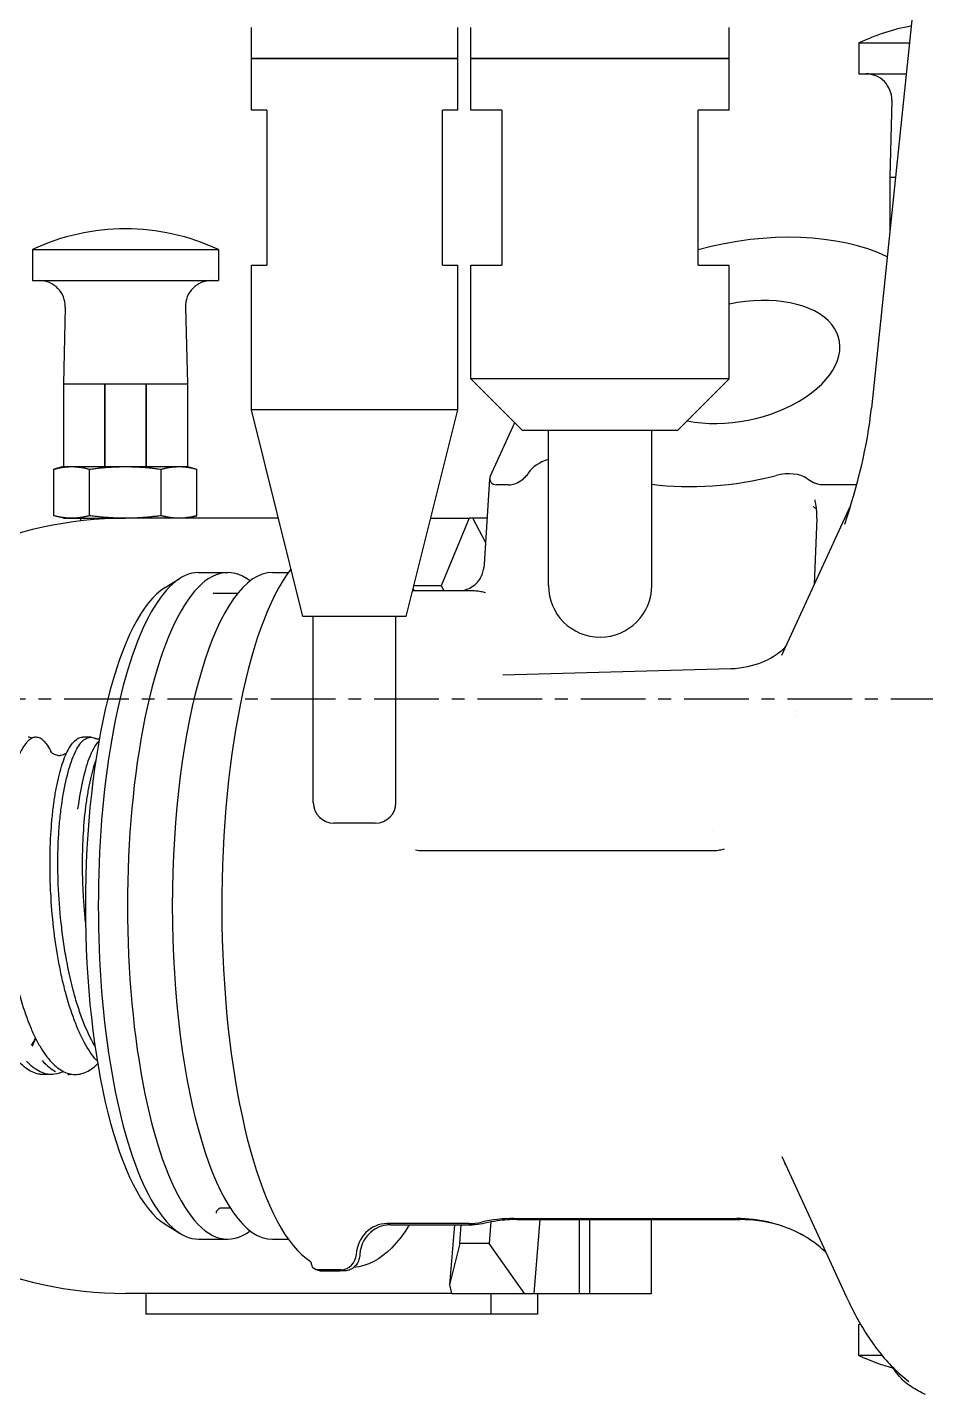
# Model space of a CAD drawing. Header units: millimetres. Extents: x 0 to 7722, y 0 to 5460.
# Drawn here: x 1198.4 to 1285.4, y 3466.7 to 3599 of the extents above; entities that cross this region are included whole.
import ezdxf

# ---------------------------------------------------------------- set-up
doc = ezdxf.new("R2010")
doc.units = ezdxf.units.MM
doc.header["$LTSCALE"] = 5
doc.linetypes.add('CENTER', pattern=[2, 1.25, -0.25, 0.25, -0.25])
doc.layers.get('0').update_dxf_attribs({"linetype": 'CONTINUOUS'})
doc.layers.add('1', color=1, linetype='CENTER')

msp = doc.modelspace()

# ---------------------------------------------------------------- linework, layer by layer
for p, q in [((1286.942, 3627.662), (1280.147, 3562.146)), ((1220.124, 3595.983), (1220.124, 3598.983)), ((1240.124, 3595.983), (1240.124, 3598.983)), ((1241.38, 3595.983), (1241.38, 3598.983)), ((1266.38, 3595.983), (1266.38, 3598.983)), ((1278.931, 3597.483), (1283.812, 3597.483)), ((1278.931, 3597.483), (1278.931, 3594.483)), ((1240.124, 3595.983), (1220.124, 3595.983)), ((1220.124, 3590.983), (1220.124, 3595.983)), ((1220.124, 3595.983), (1240.124, 3595.983)), ((1240.124, 3590.983), (1240.124, 3595.983)), ((1266.38, 3595.983), (1241.38, 3595.983)), ((1241.38, 3590.983), (1241.38, 3595.983)), ((1241.38, 3595.983), (1266.38, 3595.983)), ((1266.38, 3590.983), (1266.38, 3595.983)), ((1278.931, 3594.483), (1283.501, 3594.483)), ((1282.113, 3591.922), (1281.931, 3584.483)), ((1221.624, 3590.983), (1220.124, 3590.983)), ((1221.624, 3590.983), (1221.624, 3575.983)), ((1238.624, 3575.983), (1238.624, 3590.983)), ((1240.124, 3590.983), (1238.624, 3590.983)), ((1244.38, 3590.983), (1241.38, 3590.983)), ((1244.38, 3590.983), (1244.38, 3575.983)), ((1263.38, 3575.983), (1263.38, 3590.983)), ((1266.38, 3590.983), (1263.38, 3590.983)), ((1281.931, 3584.483), (1282.464, 3584.483)), ((1281.931, 3584.483), (1282.464, 3584.483)), ((1281.931, 3584.483), (1281.931, 3579.345)), ((1198.931, 3577.483), (1216.931, 3577.483)), ((1198.931, 3577.483), (1198.931, 3574.483)), ((1216.931, 3577.483), (1216.931, 3574.483)), ((1220.124, 3575.983), (1221.624, 3575.983)), ((1220.124, 3561.983), (1220.124, 3575.983)), ((1238.624, 3575.983), (1240.124, 3575.983)), ((1240.124, 3561.983), (1240.124, 3575.983)), ((1241.38, 3575.983), (1244.38, 3575.983)), ((1241.38, 3564.983), (1241.38, 3575.983)), ((1263.38, 3575.983), (1266.38, 3575.983)), ((1266.38, 3564.983), (1266.38, 3575.983)), ((1198.931, 3574.483), (1216.931, 3574.483)), ((1202.113, 3571.922), (1201.931, 3564.483)), ((1213.749, 3571.922), (1213.931, 3564.483)), ((1201.931, 3564.483), (1205.931, 3564.483)), ((1201.931, 3564.483), (1205.931, 3564.483)), ((1201.931, 3564.483), (1201.931, 3556.483)), ((1205.931, 3564.483), (1209.931, 3564.483)), ((1205.931, 3564.483), (1205.931, 3556.483)), ((1205.931, 3556.483), (1205.931, 3564.483)), ((1209.931, 3556.483), (1209.931, 3564.483)), ((1209.931, 3564.483), (1213.931, 3564.483)), ((1209.931, 3564.483), (1213.931, 3564.483)), ((1209.931, 3564.483), (1209.931, 3556.483)), ((1213.931, 3564.483), (1213.931, 3556.483)), ((1266.38, 3564.983), (1241.38, 3564.983)), ((1246.38, 3559.983), (1241.38, 3564.983)), ((1261.38, 3559.983), (1266.38, 3564.983)), ((1240.124, 3561.983), (1220.124, 3561.983)), ((1225.124, 3541.983), (1220.124, 3561.983)), ((1235.124, 3541.983), (1240.124, 3561.983)), ((1243.282, 3555.588), (1245.627, 3560.736)), ((1261.38, 3559.983), (1246.38, 3559.983)), ((1248.88, 3544.983), (1248.88, 3559.983)), ((1258.88, 3544.983), (1258.88, 3559.983)), ((1201.931, 3556.483), (1201.003, 3556.234)), ((1201.003, 3551.732), (1201.003, 3556.234)), ((1201.931, 3556.483), (1202.735, 3556.483)), ((1202.735, 3556.483), (1205.931, 3556.483)), ((1204.467, 3551.732), (1204.467, 3556.234)), ((1205.931, 3556.483), (1209.931, 3556.483)), ((1205.931, 3556.483), (1207.931, 3556.483)), ((1207.931, 3556.483), (1209.931, 3556.483)), ((1209.931, 3556.483), (1213.127, 3556.483)), ((1211.395, 3551.732), (1211.395, 3556.234)), ((1213.127, 3556.483), (1213.931, 3556.483)), ((1213.931, 3556.483), (1214.859, 3556.234)), ((1214.859, 3551.732), (1214.859, 3556.234)), ((1242.678, 3547.019), (1243.207, 3555.308)), ((1245.02, 3554.72), (1243.865, 3554.72)), ((1278.709, 3554.72), (1275.432, 3554.72)), ((1271.464, 3538.24), (1278.133, 3552.698)), ((1201.931, 3551.483), (1201.003, 3551.732)), ((1201.931, 3551.483), (1202.735, 3551.483)), ((1202.735, 3551.483), (1207.931, 3551.483)), ((1203.581, 3551.483), (1203.581, 3551.23)), ((1222.749, 3551.483), (1207.931, 3551.483)), ((1213.931, 3551.483), (1214.859, 3551.732)), ((1237.499, 3551.483), (1241.194, 3551.483)), ((1241.194, 3551.483), (1238.5, 3544.958)), ((1241.571, 3551.483), (1241.194, 3551.483)), ((1242.963, 3551.483), (1241.571, 3551.483)), ((1242.811, 3549.101), (1241.571, 3551.483)), ((1274.862, 3551.481), (1274.611, 3545.062)), ((1211.767, 3544.786), (1213.243, 3545.694)), ((1215.008, 3546.233), (1217.837, 3546.233)), ((1222.174, 3546.233), (1223.699, 3546.233)), ((1216.528, 3544.241), (1218.819, 3544.241)), ((1235.749, 3544.483), (1241.617, 3544.483)), ((1235.886, 3544.483), (1235.794, 3544.66)), ((1238.5, 3544.958), (1235.868, 3544.958)), ((1238.5, 3544.958), (1238.747, 3544.483)), ((1235.124, 3541.983), (1225.124, 3541.983)), ((1226.124, 3523.983), (1226.124, 3541.983)), ((1234.124, 3523.983), (1234.124, 3541.983)), ((1244.472, 3536.336), (1266.551, 3536.942)), ((1204.578, 3530.298), (1203.787, 3530.298)), ((1232.124, 3521.983), (1228.124, 3521.983)), ((1236.657, 3519.327), (1264.73, 3519.327)), ((1200.779, 3497.668), (1199.972, 3497.668)), ((1271.464, 3489.726), (1277.746, 3476.108)), ((1218.093, 3484.729), (1217.209, 3484.729)), ((1243.32, 3483.396), (1243.152, 3481.313)), ((1245.529, 3483.737), (1267.081, 3483.737)), ((1245.822, 3483.63), (1267.414, 3483.63)), ((1247.492, 3476.483), (1248.068, 3483.63)), ((1251.885, 3476.483), (1251.885, 3483.63)), ((1252.839, 3483.63), (1252.839, 3476.483)), ((1258.853, 3476.483), (1258.853, 3483.63)), ((1211.767, 3483.18), (1213.243, 3482.272)), ((1241.165, 3483.241), (1233.262, 3483.241)), ((1233.587, 3483.123), (1241.49, 3483.123)), ((1239.775, 3483.123), (1239.306, 3477.313)), ((1240.291, 3481.313), (1240.437, 3483.123)), ((1215.008, 3481.733), (1217.837, 3481.733)), ((1222.174, 3481.733), (1223.699, 3481.733)), ((1240.291, 3481.313), (1239.306, 3477.313)), ((1243.152, 3481.313), (1240.291, 3481.313)), ((1246.569, 3476.483), (1243.152, 3481.313)), ((1230.286, 3480.267), (1230.286, 3480.266)), ((1230.609, 3480.111), (1230.609, 3480.11)), ((1226.413, 3478.779), (1226.077, 3478.954)), ((1226.752, 3478.662), (1226.413, 3478.779)), ((1228.798, 3478.779), (1226.413, 3478.779)), ((1226.767, 3478.66), (1228.675, 3478.66)), ((1228.772, 3478.983), (1228.773, 3478.983)), ((1239.306, 3477.313), (1239.498, 3476.483)), ((1239.498, 3476.483), (1207.931, 3476.483)), ((1209.922, 3476.483), (1209.922, 3474.483)), ((1239.498, 3476.483), (1209.922, 3476.483)), ((1239.498, 3476.483), (1246.569, 3476.483)), ((1243.302, 3476.483), (1243.302, 3474.483)), ((1246.569, 3476.483), (1247.492, 3476.483)), ((1247.492, 3476.483), (1251.885, 3476.483)), ((1247.812, 3476.483), (1247.812, 3474.483)), ((1251.885, 3476.483), (1252.839, 3476.483)), ((1252.839, 3476.483), (1258.853, 3476.483)), ((1243.302, 3474.483), (1209.922, 3474.483)), ((1247.812, 3474.483), (1243.302, 3474.483)), ((1279.102, 3473.483), (1278.931, 3473.483)), ((1278.931, 3470.483), (1278.931, 3473.483)), ((1281.169, 3470.483), (1278.931, 3470.483))]:
    msp.add_line(p, q)
for centre, radius, start, end in [((1287.931, 3578.233), 21.25, 100.71215, 115.05762), ((1279.614, 3591.983), 2.5, 358.6, 90), ((1207.931, 3558.233), 21.25, 64.94238, 115.05762), ((1199.614, 3571.983), 2.5, 358.6, 90), ((1216.249, 3571.983), 2.5, 90, 181.4), ((1207.931, 3513.983), 37.5, 90, 139.02386), ((1253.88, 3544.983), 5, 180, 0), ((1228.124, 3523.983), 2, 180, 270), ((1232.124, 3523.983), 2, 270, 0), ((1207.931, 3513.983), 37.5, 220.97614, 270), ((1287.931, 3489.733), 21.25, 244.94238, 254.58452)]:
    msp.add_arc(centre, radius, start, end)
for centre, major_axis, ratio, start_param, end_param in [((1267.39, 3566.608), (-19.502, -4.435), 0.5752897, 3.7700311, 4.7876102), ((1267.39, 3566.608), (9.629, 2.19), 0.5752897, 4.0329525, 7.8280676), ((1249.661, 3555.6), (-2.925, -0.665), 0.5752897, 4.8502887, 5.7630359), ((1244.226, 3555.566), (-0.948, -0.569), 0.659722, 5.5187761, 7.1157524), ((1245.524, 3555.989), (-1.407, -0.839), 0.6765409, 0.8484146, 1.7457735), ((1267.39, 3566.608), (19.502, 4.435), 0.5752897, 4.1348402, 4.7626743), ((1271.448, 3553.978), (-2.925, -0.665), 0.5752897, 3.5993092, 4.7626743), ((1217.837, 3513.983), (0, 32.25), 0.3007058, 6.0576436, 9.6503197), ((1215.008, 3513.983), (0, 32.25), 0.3007058, 0, 3.1415927), ((1222.174, 3513.983), (0, -32.25), 0.3007058, 3.1415927, 6.2831853), ((1227.788, 3513.983), (0, 35), 0.3007058, 0.3711879, 2.9560704), ((1213.482, 3513.983), (0, 31.326), 0.3007058, 0.1830585, 2.9585341), ((1241.394, 3489.193), (-2.355, -5.519), 0.9462254, 0.383714, 0.6023295), ((1244.958, 3468.857), (5.887, 13.798), 0.9462254, 0.383714, 0.6023295), ((1266.494, 3468.857), (-5.965, -13.77), 0.9453573, 3.0665885, 3.5302883), ((1233.148, 3480.265), (1.177, 2.76), 0.9462254, 0.383714, 1.9538251), ((1225.819, 3479.092), (0, 0.5), 0.3007058, 5.0760297, 6.0976631), ((1228.855, 3480.267), (-0.589, -1.38), 0.9462254, 0.383714, 1.9538251), ((1226.1, 3479.448), (0, -0.5), 0.3007058, 5.0760297, 6.127851), ((1226.767, 3479.16), (0, -0.5), 0.3007058, 6.1802109, 6.2831853)]:
    msp.add_ellipse(centre, major_axis=major_axis, ratio=ratio, start_param=start_param, end_param=end_param)
for points in [[(1277.582, 3550.92), (1278.774, 3554.636), (1279.761, 3558.42), (1280.147, 3562.146)], [(1274.789, 3552.704), (1274.761, 3552.898), (1274.726, 3553.091), (1274.683, 3553.281)], [(1274.862, 3551.481), (1274.878, 3551.891), (1274.845, 3552.301), (1274.789, 3552.704)], [(1216.43, 3544.257), (1216.458, 3544.248), (1216.492, 3544.241), (1216.528, 3544.241)], [(1216.528, 3544.241), (1216.528, 3544.241), (1216.528, 3544.241), (1216.528, 3544.241)], [(1242.788, 3544.294), (1242.788, 3544.294), (1242.788, 3544.295), (1242.787, 3544.295)], [(1272.766, 3532.397), (1272.765, 3532.397), (1272.765, 3532.397), (1272.765, 3532.397)], [(1272.826, 3532.804), (1272.826, 3532.804), (1272.825, 3532.804), (1272.825, 3532.804)], [(1198.905, 3530.217), (1198.78, 3530.271), (1198.654, 3530.298), (1198.525, 3530.298)], [(1201.155, 3524.876), (1201.155, 3524.876), (1201.154, 3524.876), (1201.154, 3524.876)], [(1264.899, 3521.304), (1264.899, 3521.304), (1264.899, 3521.304), (1264.899, 3521.304)], [(1236.008, 3519.408), (1236.008, 3519.408), (1236.008, 3519.408), (1236.008, 3519.408)], [(1236.008, 3519.408), (1236.218, 3519.354), (1236.437, 3519.327), (1236.657, 3519.327)], [(1264.73, 3519.327), (1264.8, 3519.327), (1264.87, 3519.328), (1264.94, 3519.332)], [(1264.94, 3519.332), (1265.109, 3519.341), (1265.275, 3519.361), (1265.435, 3519.39)], [(1265.435, 3519.39), (1265.607, 3519.422), (1265.774, 3519.465), (1265.935, 3519.517)], [(1201.53, 3508.287), (1201.53, 3508.288), (1201.53, 3508.288), (1201.53, 3508.288)], [(1198.846, 3500.495), (1198.976, 3500.691), (1199.11, 3500.913), (1199.246, 3501.159)], [(1198.895, 3500.411), (1199.024, 3500.631), (1199.15, 3500.862), (1199.273, 3501.105)], [(1271.835, 3488.923), (1271.81, 3488.949), (1271.781, 3488.979), (1271.749, 3489.01)], [(1242.744, 3483.269), (1242.436, 3483.195), (1242.119, 3483.147), (1241.798, 3483.131)], [(1243.935, 3483.501), (1243.526, 3483.444), (1243.14, 3483.364), (1242.744, 3483.269)], [(1243.007, 3483.72), (1243.007, 3483.72), (1243.007, 3483.72), (1243.007, 3483.72)], [(1245.822, 3483.63), (1245.194, 3483.63), (1244.562, 3483.587), (1243.935, 3483.501)], [(1271.469, 3483.011), (1270.168, 3483.419), (1268.788, 3483.63), (1267.414, 3483.63)], [(1233.587, 3483.123), (1233.459, 3483.123), (1233.329, 3483.114), (1233.198, 3483.097)], [(1241.798, 3483.131), (1241.695, 3483.125), (1241.592, 3483.123), (1241.49, 3483.123)], [(1230.633, 3480.33), (1230.623, 3480.256), (1230.615, 3480.183), (1230.609, 3480.111)], [(1230.671, 3480.597), (1230.669, 3480.588), (1230.668, 3480.579), (1230.667, 3480.57)], [(1283.777, 3467.973), (1283.777, 3467.973), (1283.777, 3467.973), (1283.777, 3467.973)], [(1283.991, 3467.468), (1283.99, 3467.468), (1283.989, 3467.469), (1283.988, 3467.469)], [(1285.393, 3466.691), (1284.9, 3466.924), (1284.438, 3467.185), (1283.991, 3467.468)]]:
    msp.add_open_spline(points, degree=3)
for points, weights in [([(1201.003, 3556.234), (1201.931, 3556.483), (1202.735, 3556.483)], [1.05779032035, 1.06752549683, 1]), ([(1202.735, 3556.483), (1203.539, 3556.483), (1204.467, 3556.234)], [1, 1.06752549683, 1.05779032035]), ([(1204.467, 3556.234), (1206.323, 3556.483), (1207.931, 3556.483)], [1.05779032035, 1.06752549683, 1]), ([(1207.931, 3556.483), (1209.539, 3556.483), (1211.395, 3556.234)], [1, 1.06752549683, 1.05779032035]), ([(1211.395, 3556.234), (1212.323, 3556.483), (1213.127, 3556.483)], [1.05779032035, 1.06752549683, 1]), ([(1213.127, 3556.483), (1213.931, 3556.483), (1214.859, 3556.234)], [1, 1.06752549683, 1.05779032035]), ([(1202.735, 3551.483), (1201.931, 3551.483), (1201.003, 3551.732)], [1, 1.06752549683, 1.05779032035]), ([(1204.467, 3551.732), (1203.539, 3551.483), (1202.735, 3551.483)], [1.05779032035, 1.06752549683, 1]), ([(1207.931, 3551.483), (1206.323, 3551.483), (1204.467, 3551.732)], [1, 1.06752549683, 1.05779032035]), ([(1211.395, 3551.732), (1209.539, 3551.483), (1207.931, 3551.483)], [1.05779032035, 1.06752549683, 1]), ([(1213.127, 3551.483), (1212.323, 3551.483), (1211.395, 3551.732)], [1, 1.06752549683, 1.05779032035]), ([(1214.859, 3551.732), (1213.931, 3551.483), (1213.127, 3551.483)], [1.05779032035, 1.06752549683, 1])]:
    msp.add_rational_spline(points, weights, degree=2)
for points, knots in [([(1246.933, 3555.86), (1246.861, 3555.745), (1246.774, 3555.629), (1246.575, 3555.408), (1246.459, 3555.299), (1246.328, 3555.198)], [0, 0, 0, 0, 0.05777027, 0.05777027, 0.11559687, 0.11559687, 0.11559687, 0.11559687]), ([(1275.432, 3554.72), (1275.265, 3554.72), (1275.108, 3554.742), (1274.815, 3554.814), (1274.677, 3554.864), (1274.309, 3555.032), (1274.095, 3555.176), (1273.903, 3555.319)], [0, 0, 0, 0, 0.05249851, 0.05249851, 0.10685285, 0.10685285, 0.21241597, 0.21241597, 0.21241597, 0.21241597]), ([(1274.831, 3552.356), (1274.811, 3552.376), (1274.789, 3552.397), (1274.689, 3552.485), (1274.596, 3552.557), (1274.49, 3552.623)], [0.301735008, 0.301735008, 0.301735008, 0.301735008, 0.319213176, 0.319213176, 0.374718969, 0.374718969, 0.374718969, 0.374718969]), ([(1242.235, 3545.586), (1242.317, 3545.725), (1242.389, 3545.871), (1242.579, 3546.338), (1242.657, 3546.681), (1242.678, 3547.019)], [0, 0, 0, 0, 0.04850277, 0.04850277, 0.1512247, 0.1512247, 0.1512247, 0.1512247]), ([(1240.592, 3544.483), (1240.767, 3544.53), (1240.939, 3544.59), (1241.314, 3544.753), (1241.517, 3544.866), (1241.802, 3545.082), (1241.899, 3545.167), (1242.08, 3545.359), (1242.165, 3545.469), (1242.235, 3545.586)], [0.1254379, 0.1254379, 0.1254379, 0.1254379, 0.18294445, 0.18294445, 0.25476849, 0.25476849, 0.29369363, 0.29369363, 0.33472917, 0.33472917, 0.33472917, 0.33472917]), ([(1241.617, 3544.483), (1241.696, 3544.483), (1241.775, 3544.481), (1241.933, 3544.47), (1242.012, 3544.463), (1242.169, 3544.442), (1242.247, 3544.43), (1242.403, 3544.399), (1242.481, 3544.382), (1242.635, 3544.342), (1242.711, 3544.319), (1242.787, 3544.295)], [1.570796327, 1.570796327, 1.570796327, 1.570796327, 1.590259014, 1.590259014, 1.6097217, 1.6097217, 1.629184387, 1.629184387, 1.648647074, 1.648647074, 1.668109761, 1.668109761, 1.668109761, 1.668109761]), ([(1266.551, 3536.942), (1267.665, 3536.973), (1268.739, 3537.232), (1270.387, 3537.905), (1270.97, 3538.299), (1271.577, 3538.784), (1271.733, 3538.936), (1271.835, 3539.043)], [4.72064546, 4.72064546, 4.72064546, 4.72064546, 4.83453772, 4.83453772, 4.94842998, 4.94842998, 5.01867765, 5.01867765, 5.01867765, 5.01867765]), ([(1199.972, 3497.668), (1199.825, 3497.668), (1199.679, 3497.682), (1199.533, 3497.71), (1199.325, 3497.75), (1199.119, 3497.818), (1198.912, 3497.914), (1198.706, 3498.011), (1198.498, 3498.137), (1198.295, 3498.289), (1197.889, 3498.594), (1197.497, 3499.005), (1197.119, 3499.519), (1196.929, 3499.776), (1196.742, 3500.06), (1196.56, 3500.369), (1196.378, 3500.678), (1196.201, 3501.009), (1196.031, 3501.36), (1195.69, 3502.063), (1195.372, 3502.849), (1195.077, 3503.72), (1194.93, 3504.155), (1194.789, 3504.61), (1194.656, 3505.075), (1194.524, 3505.541), (1194.399, 3506.02), (1194.281, 3506.513), (1194.163, 3507.005), (1194.053, 3507.511), (1193.95, 3508.03), (1193.848, 3508.55), (1193.752, 3509.085), (1193.666, 3509.622), (1193.494, 3510.697), (1193.356, 3511.789), (1193.25, 3512.899), (1193.198, 3513.454), (1193.153, 3514.016), (1193.118, 3514.576), (1193.082, 3515.135), (1193.056, 3515.689), (1193.038, 3516.239), (1193.001, 3517.337), (1192.998, 3518.415), (1193.028, 3519.471), (1193.043, 3520), (1193.066, 3520.516), (1193.097, 3521.018), (1193.128, 3521.519), (1193.166, 3522.006), (1193.212, 3522.479), (1193.257, 3522.952), (1193.31, 3523.411), (1193.37, 3523.856), (1193.43, 3524.3), (1193.497, 3524.731), (1193.57, 3525.138), (1193.716, 3525.951), (1193.886, 3526.678), (1194.077, 3527.319), (1194.172, 3527.639), (1194.274, 3527.94), (1194.379, 3528.213), (1194.484, 3528.487), (1194.592, 3528.734), (1194.704, 3528.954), (1194.927, 3529.395), (1195.163, 3529.731), (1195.41, 3529.959), (1195.657, 3530.186), (1195.907, 3530.298), (1196.157, 3530.298)], [0.875632293, 0.875632293, 0.875632293, 0.875632293, 0.875976563, 0.875976563, 0.875976563, 0.876464844, 0.876464844, 0.876464844, 0.876953125, 0.876953125, 0.876953125, 0.877929688, 0.877929688, 0.877929688, 0.878417969, 0.878417969, 0.878417969, 0.87890625, 0.87890625, 0.87890625, 0.879882813, 0.879882813, 0.879882813, 0.880371094, 0.880371094, 0.880371094, 0.880859375, 0.880859375, 0.880859375, 0.881347656, 0.881347656, 0.881347656, 0.881835938, 0.881835938, 0.881835938, 0.8828125, 0.8828125, 0.8828125, 0.883300781, 0.883300781, 0.883300781, 0.883789063, 0.883789063, 0.883789063, 0.884765625, 0.884765625, 0.884765625, 0.885253906, 0.885253906, 0.885253906, 0.885742188, 0.885742188, 0.885742188, 0.886230469, 0.886230469, 0.886230469, 0.88671875, 0.88671875, 0.88671875, 0.887695313, 0.887695313, 0.887695313, 0.888183594, 0.888183594, 0.888183594, 0.888671875, 0.888671875, 0.888671875, 0.889648438, 0.889648438, 0.889648438, 0.890623787, 0.890623787, 0.890623787, 0.890623787]), ([(1200.8, 3528.804), (1200.675, 3529.067), (1200.545, 3529.298), (1200.411, 3529.495), (1200.292, 3529.669), (1200.171, 3529.815), (1200.049, 3529.932), (1199.927, 3530.049), (1199.804, 3530.138), (1199.679, 3530.199), (1199.555, 3530.26), (1199.43, 3530.293), (1199.303, 3530.298), (1199.177, 3530.302), (1199.049, 3530.278), (1198.924, 3530.225), (1198.673, 3530.12), (1198.429, 3529.903), (1198.192, 3529.575), (1198.073, 3529.411), (1197.956, 3529.218), (1197.843, 3529), (1197.73, 3528.781), (1197.621, 3528.538), (1197.516, 3528.27), (1197.306, 3527.735), (1197.114, 3527.103), (1196.941, 3526.372), (1196.769, 3525.641), (1196.621, 3524.836), (1196.499, 3523.958), (1196.439, 3523.52), (1196.385, 3523.063), (1196.338, 3522.588), (1196.29, 3522.113), (1196.251, 3521.62), (1196.219, 3521.119), (1196.156, 3520.118), (1196.123, 3519.078), (1196.123, 3517.998), (1196.123, 3517.458), (1196.132, 3516.905), (1196.149, 3516.352), (1196.167, 3515.8), (1196.192, 3515.247), (1196.226, 3514.693), (1196.26, 3514.14), (1196.303, 3513.586), (1196.354, 3513.031), (1196.405, 3512.476), (1196.465, 3511.92), (1196.534, 3511.366), (1196.671, 3510.259), (1196.841, 3509.188), (1197.043, 3508.152), (1197.143, 3507.634), (1197.252, 3507.125), (1197.37, 3506.625), (1197.487, 3506.126), (1197.613, 3505.638), (1197.745, 3505.17), (1198.008, 3504.234), (1198.298, 3503.367), (1198.616, 3502.57), (1198.774, 3502.172), (1198.941, 3501.789), (1199.112, 3501.433), (1199.282, 3501.076), (1199.457, 3500.744), (1199.636, 3500.435), (1199.816, 3500.127), (1200, 3499.842), (1200.189, 3499.581), (1200.378, 3499.319), (1200.573, 3499.081), (1200.771, 3498.87), (1201.166, 3498.448), (1201.568, 3498.138), (1201.979, 3497.937), (1202.184, 3497.837), (1202.392, 3497.764), (1202.602, 3497.72), (1202.812, 3497.675), (1203.022, 3497.66), (1203.23, 3497.672), (1203.647, 3497.698), (1204.059, 3497.836), (1204.47, 3498.088), (1204.675, 3498.214), (1204.88, 3498.369), (1205.08, 3498.55), (1205.139, 3498.603), (1205.198, 3498.659), (1205.256, 3498.717)], [0.119562789, 0.119562789, 0.119562789, 0.119562789, 0.120117188, 0.120117188, 0.120117188, 0.120605469, 0.120605469, 0.120605469, 0.12109375, 0.12109375, 0.12109375, 0.121582031, 0.121582031, 0.121582031, 0.122070313, 0.122070313, 0.122070313, 0.123046875, 0.123046875, 0.123046875, 0.123535156, 0.123535156, 0.123535156, 0.124023438, 0.124023438, 0.124023438, 0.125, 0.125, 0.125, 0.125976563, 0.125976563, 0.125976563, 0.126464844, 0.126464844, 0.126464844, 0.126953125, 0.126953125, 0.126953125, 0.127929688, 0.127929688, 0.127929688, 0.128417969, 0.128417969, 0.128417969, 0.12890625, 0.12890625, 0.12890625, 0.129394531, 0.129394531, 0.129394531, 0.129882813, 0.129882813, 0.129882813, 0.130859375, 0.130859375, 0.130859375, 0.131347656, 0.131347656, 0.131347656, 0.131835938, 0.131835938, 0.131835938, 0.1328125, 0.1328125, 0.1328125, 0.133300781, 0.133300781, 0.133300781, 0.133789063, 0.133789063, 0.133789063, 0.134277344, 0.134277344, 0.134277344, 0.134765625, 0.134765625, 0.134765625, 0.135742188, 0.135742188, 0.135742188, 0.136230469, 0.136230469, 0.136230469, 0.13671875, 0.13671875, 0.13671875, 0.137695313, 0.137695313, 0.137695313, 0.138183594, 0.138183594, 0.138183594, 0.138327997, 0.138327997, 0.138327997, 0.138327997]), ([(1205.219, 3498.941), (1205.177, 3498.987), (1205.136, 3499.034), (1205.094, 3499.083), (1204.702, 3499.54), (1204.331, 3500.096), (1203.978, 3500.743), (1203.801, 3501.067), (1203.629, 3501.414), (1203.462, 3501.786), (1203.294, 3502.157), (1203.132, 3502.552), (1202.977, 3502.963), (1202.668, 3503.784), (1202.388, 3504.673), (1202.133, 3505.63), (1202.006, 3506.108), (1201.885, 3506.606), (1201.772, 3507.113), (1201.66, 3507.62), (1201.556, 3508.135), (1201.461, 3508.659), (1201.27, 3509.707), (1201.111, 3510.789), (1200.984, 3511.903), (1200.857, 3513.017), (1200.767, 3514.126), (1200.71, 3515.232), (1200.681, 3515.785), (1200.661, 3516.336), (1200.65, 3516.887), (1200.638, 3517.437), (1200.635, 3517.985), (1200.64, 3518.52), (1200.65, 3519.588), (1200.693, 3520.616), (1200.766, 3521.601), (1200.803, 3522.094), (1200.848, 3522.579), (1200.9, 3523.043), (1200.952, 3523.507), (1201.01, 3523.953), (1201.075, 3524.38), (1201.14, 3524.807), (1201.211, 3525.215), (1201.289, 3525.605), (1201.366, 3525.995), (1201.451, 3526.368), (1201.541, 3526.718), (1201.721, 3527.419), (1201.919, 3528.02), (1202.133, 3528.523), (1202.241, 3528.774), (1202.352, 3529.001), (1202.467, 3529.203), (1202.583, 3529.405), (1202.702, 3529.58), (1202.822, 3529.726), (1203.062, 3530.018), (1203.308, 3530.199), (1203.56, 3530.267), (1203.635, 3530.288), (1203.711, 3530.298), (1203.787, 3530.298)], [0.84755267, 0.84755267, 0.84755267, 0.84755267, 0.84765625, 0.84765625, 0.84765625, 0.848632813, 0.848632813, 0.848632813, 0.849121094, 0.849121094, 0.849121094, 0.849609375, 0.849609375, 0.849609375, 0.850585938, 0.850585938, 0.850585938, 0.851074219, 0.851074219, 0.851074219, 0.8515625, 0.8515625, 0.8515625, 0.852539063, 0.852539063, 0.852539063, 0.853515625, 0.853515625, 0.853515625, 0.854003906, 0.854003906, 0.854003906, 0.854492188, 0.854492188, 0.854492188, 0.85546875, 0.85546875, 0.85546875, 0.855957031, 0.855957031, 0.855957031, 0.856445313, 0.856445313, 0.856445313, 0.856933594, 0.856933594, 0.856933594, 0.857421875, 0.857421875, 0.857421875, 0.858398438, 0.858398438, 0.858398438, 0.858886719, 0.858886719, 0.858886719, 0.859375, 0.859375, 0.859375, 0.860351563, 0.860351563, 0.860351563, 0.860643616, 0.860643616, 0.860643616, 0.860643616]), ([(1201.7, 3523.254), (1201.832, 3524.271), (1201.991, 3525.197), (1202.177, 3526.031), (1202.363, 3526.864), (1202.57, 3527.58), (1202.797, 3528.181), (1202.91, 3528.481), (1203.029, 3528.753), (1203.152, 3528.995), (1203.276, 3529.237), (1203.402, 3529.445), (1203.531, 3529.619), (1203.789, 3529.967), (1204.058, 3530.184), (1204.338, 3530.264)], [0, 0, 0, 0, 0.25, 0.25, 0.25, 0.5, 0.5, 0.5, 0.625, 0.625, 0.625, 0.75, 0.75, 0.75, 1, 1, 1, 1]), ([(1205.373, 3529.923), (1205.024, 3529.577), (1204.695, 3528.999), (1204.168, 3527.597), (1203.96, 3526.866), (1203.597, 3525.224), (1203.441, 3524.32), (1203.312, 3523.337)], [8.953308, 8.953308, 8.953308, 8.953308, 9.4353707, 9.4353707, 9.8076445, 9.8076445, 10.168375, 10.168375, 10.168375, 10.168375]), ([(1204.338, 3530.264), (1204.478, 3530.304), (1204.617, 3530.309), (1204.755, 3530.279), (1204.836, 3530.262), (1204.916, 3530.232), (1204.996, 3530.191)], [0, 0, 0, 0, 0.125, 0.125, 0.125, 0.19797461, 0.19797461, 0.19797461, 0.19797461]), ([(1205.406, 3530.109), (1205.38, 3530.108), (1205.353, 3530.108), (1205.28, 3530.111), (1205.234, 3530.117), (1205.149, 3530.134), (1205.11, 3530.145), (1205.044, 3530.168), (1205.017, 3530.181), (1204.996, 3530.191)], [6.27276758, 6.27276758, 6.27276758, 6.27276758, 6.29318595, 6.29318595, 6.32903043, 6.32903043, 6.36487491, 6.36487491, 6.4007194, 6.4007194, 6.4007194, 6.4007194]), ([(1200.668, 3528.913), (1200.668, 3528.913), (1200.672, 3528.908), (1200.725, 3528.856), (1200.919, 3528.691), (1201.312, 3528.574), (1201.383, 3528.558), (1201.474, 3528.542), (1201.499, 3528.538), (1201.531, 3528.534)], [0.74913195, 0.74913195, 0.74913195, 0.74913195, 0.80559653, 0.80559653, 1.06902742, 1.06902742, 1.12172962, 1.12172962, 1.13916461, 1.13916461, 1.13916461, 1.13916461]), ([(1201.496, 3528.53), (1201.496, 3528.53), (1201.496, 3528.53), (1201.496, 3528.53), (1201.497, 3528.53), (1201.498, 3528.53), (1201.498, 3528.53), (1201.499, 3528.53), (1201.5, 3528.53), (1201.5, 3528.53), (1201.501, 3528.53), (1201.502, 3528.53), (1201.502, 3528.53), (1201.502, 3528.53), (1201.503, 3528.531), (1201.503, 3528.531), (1201.504, 3528.531), (1201.504, 3528.531), (1201.504, 3528.531), (1201.506, 3528.531), (1201.507, 3528.531), (1201.509, 3528.531), (1201.511, 3528.531), (1201.513, 3528.532), (1201.514, 3528.532), (1201.517, 3528.532), (1201.519, 3528.533), (1201.568, 3528.539), (1201.586, 3528.542), (1201.648, 3528.553), (1201.678, 3528.559), (1201.798, 3528.587), (1201.882, 3528.614), (1202.087, 3528.694), (1202.188, 3528.753), (1202.259, 3528.803)], [1.21985843, 1.21985843, 1.21985843, 1.21985843, 1.22094376, 1.22094376, 1.22239617, 1.22239617, 1.22310237, 1.22310237, 1.22336322, 1.22336322, 1.22362752, 1.22362752, 1.22371597, 1.22371597, 1.22380469, 1.22380469, 1.22389354, 1.22389354, 1.22398222, 1.22398222, 1.22433482, 1.22433482, 1.2246903, 1.2246903, 1.22504597, 1.22504597, 1.22576687, 1.22576687, 1.24895113, 1.24895113, 1.27149302, 1.27149302, 1.3391703, 1.3391703, 1.45915811, 1.45915811, 1.45915811, 1.45915811]), ([(1205.067, 3528.062), (1205.031, 3527.963), (1204.995, 3527.861), (1204.96, 3527.756), (1204.76, 3527.158), (1204.58, 3526.472), (1204.423, 3525.698), (1204.345, 3525.311), (1204.271, 3524.9), (1204.204, 3524.471), (1204.138, 3524.042), (1204.078, 3523.597), (1204.026, 3523.138), (1203.921, 3522.22), (1203.845, 3521.244), (1203.8, 3520.207), (1203.778, 3519.689), (1203.763, 3519.16), (1203.757, 3518.628), (1203.75, 3518.095), (1203.752, 3517.557), (1203.763, 3517.012), (1203.773, 3516.468), (1203.792, 3515.918), (1203.819, 3515.361), (1203.847, 3514.805), (1203.883, 3514.241), (1203.928, 3513.684), (1203.97, 3513.147), (1204.021, 3512.613), (1204.079, 3512.082)], [0.1541255667, 0.1541255667, 0.1541255667, 0.1541255667, 0.154296875, 0.154296875, 0.154296875, 0.1552734375, 0.1552734375, 0.1552734375, 0.1557617188, 0.1557617188, 0.1557617188, 0.15625, 0.15625, 0.15625, 0.1572265625, 0.1572265625, 0.1572265625, 0.1577148438, 0.1577148438, 0.1577148438, 0.158203125, 0.158203125, 0.158203125, 0.1586914063, 0.1586914063, 0.1586914063, 0.1591796875, 0.1591796875, 0.1591796875, 0.1596506557, 0.1596506557, 0.1596506557, 0.1596506557]), ([(1202.156, 3509.191), (1202.056, 3509.779), (1201.964, 3510.375), (1201.883, 3510.98), (1201.801, 3511.585), (1201.728, 3512.201), (1201.667, 3512.812), (1201.544, 3514.036), (1201.462, 3515.254), (1201.423, 3516.467), (1201.403, 3517.073), (1201.394, 3517.681), (1201.395, 3518.273), (1201.397, 3518.865), (1201.41, 3519.444), (1201.433, 3520.01), (1201.456, 3520.577), (1201.49, 3521.131), (1201.534, 3521.673), (1201.579, 3522.214), (1201.634, 3522.744), (1201.7, 3523.254)], [0, 0, 0, 0, 0.125, 0.125, 0.125, 0.25, 0.25, 0.25, 0.5, 0.5, 0.5, 0.625, 0.625, 0.625, 0.75, 0.75, 0.75, 0.875, 0.875, 0.875, 1, 1, 1, 1]), ([(1204.997, 3500.38), (1204.974, 3500.418), (1204.952, 3500.457), (1204.93, 3500.496), (1204.534, 3501.191), (1204.164, 3501.988), (1203.82, 3502.882), (1203.649, 3503.329), (1203.483, 3503.801), (1203.325, 3504.298), (1203.167, 3504.794), (1203.018, 3505.308), (1202.878, 3505.837), (1202.6, 3506.894), (1202.358, 3508.011), (1202.156, 3509.191)], [0.23595608, 0.23595608, 0.23595608, 0.23595608, 0.25, 0.25, 0.25, 0.5, 0.5, 0.5, 0.625, 0.625, 0.625, 0.75, 0.75, 0.75, 1, 1, 1, 1]), ([(1201.935, 3497.959), (1201.653, 3497.815), (1201.369, 3497.725), (1201.081, 3497.688), (1200.851, 3497.658), (1200.618, 3497.662), (1200.386, 3497.701), (1200.153, 3497.741), (1199.923, 3497.814), (1199.695, 3497.921), (1199.467, 3498.028), (1199.242, 3498.169), (1199.019, 3498.342), (1198.796, 3498.516), (1198.576, 3498.724), (1198.359, 3498.965)], [0.3436625, 0.3436625, 0.3436625, 0.3436625, 0.5, 0.5, 0.5, 0.625, 0.625, 0.625, 0.75, 0.75, 0.75, 0.875, 0.875, 0.875, 1, 1, 1, 1]), ([(1199.891, 3499.011), (1200.106, 3498.767), (1200.326, 3498.555), (1200.551, 3498.375), (1200.753, 3498.213), (1200.958, 3498.079), (1201.164, 3497.972)], [0, 0, 0, 0, 0.125, 0.125, 0.125, 0.23765618, 0.23765618, 0.23765618, 0.23765618]), ([(1202.354, 3497.668), (1202.441, 3497.668), (1202.528, 3497.673), (1202.615, 3497.683), (1202.651, 3497.687), (1202.687, 3497.692), (1202.723, 3497.697)], [0.453123848, 0.453123848, 0.453123848, 0.453123848, 0.5, 0.5, 0.5, 0.519174049, 0.519174049, 0.519174049, 0.519174049]), ([(1217.209, 3484.729), (1217.084, 3484.729), (1216.96, 3484.676), (1216.869, 3484.587), (1216.778, 3484.497), (1216.72, 3484.369), (1216.713, 3484.241)], [0, 0, 0, 0, 0.5, 0.5, 0.5, 1, 1, 1, 1]), ([(1235.41, 3483.123), (1234.877, 3482.253), (1234.308, 3481.499), (1232.638, 3479.812), (1231.388, 3479.093), (1230.02, 3478.995)], [4.25635108, 4.25635108, 4.25635108, 4.25635108, 4.41754124, 4.41754124, 4.69083347, 4.69083347, 4.69083347, 4.69083347]), ([(1233.198, 3483.097), (1232.882, 3483.056), (1232.568, 3482.959), (1232.004, 3482.673), (1231.745, 3482.484), (1231.299, 3482.038), (1231.108, 3481.775), (1230.821, 3481.213), (1230.721, 3480.907), (1230.671, 3480.597)], [0, 0, 0, 0, 0.09898386, 0.09898386, 0.19468876, 0.19468876, 0.2902698, 0.2902698, 0.38453167, 0.38453167, 0.38453167, 0.38453167]), ([(1275.746, 3480.444), (1275.727, 3480.462), (1275.708, 3480.48), (1274.992, 3481.158), (1274.191, 3481.744), (1273.274, 3482.246)], [0.52089699, 0.52089699, 0.52089699, 0.52089699, 0.5302074, 0.5302074, 0.87164399, 0.87164399, 0.87164399, 0.87164399]), ([(1230.609, 3480.11), (1230.595, 3479.952), (1230.557, 3479.792), (1230.438, 3479.495), (1230.355, 3479.354), (1230.154, 3479.105), (1230.033, 3478.995), (1229.768, 3478.82), (1229.621, 3478.754), (1229.356, 3478.682), (1229.238, 3478.665), (1229.121, 3478.663)], [0, 0, 0, 0, 0.04842957, 0.04842957, 0.09626338, 0.09626338, 0.14437246, 0.14437246, 0.19245854, 0.19245854, 0.22888523, 0.22888523, 0.22888523, 0.22888523]), ([(1230.667, 3480.57), (1230.663, 3480.55), (1230.66, 3480.53), (1230.655, 3480.495), (1230.653, 3480.48), (1230.65, 3480.462), (1230.65, 3480.46), (1230.648, 3480.448), (1230.647, 3480.44), (1230.643, 3480.406), (1230.639, 3480.381), (1230.635, 3480.347), (1230.634, 3480.339), (1230.633, 3480.33)], [0, 0, 0, 0, 0.006059698, 0.006059698, 0.010620411, 0.010620411, 0.011477218, 0.011477218, 0.014047736, 0.014047736, 0.021761803, 0.021761803, 0.024349568, 0.024349568, 0.024349568, 0.024349568]), ([(1229.121, 3478.663), (1229.049, 3478.662), (1228.976, 3478.661), (1228.883, 3478.661), (1228.864, 3478.66), (1228.831, 3478.66), (1228.817, 3478.66), (1228.761, 3478.66), (1228.718, 3478.66), (1228.675, 3478.66)], [0, 0, 0, 0, 0.023964036, 0.023964036, 0.029973866, 0.029973866, 0.0344842, 0.0344842, 0.048024331, 0.048024331, 0.048024331, 0.048024331]), ([(1277.746, 3476.108), (1278.05, 3475.45), (1278.366, 3474.815), (1279.031, 3473.59), (1279.378, 3473), (1280.114, 3471.865), (1280.501, 3471.32), (1281.327, 3470.276), (1281.766, 3469.777), (1282.714, 3468.831), (1283.223, 3468.384), (1283.777, 3467.973)], [0.99307854, 0.99307854, 0.99307854, 0.99307854, 1.06462594, 1.06462594, 1.13617333, 1.13617333, 1.20772073, 1.20772073, 1.27926812, 1.27926812, 1.35081551, 1.35081551, 1.35081551, 1.35081551]), ([(1283.988, 3467.469), (1283.519, 3467.766), (1283.087, 3468.154), (1282.557, 3468.816), (1282.401, 3469.043), (1282.262, 3469.282)], [0, 0, 0, 0, 0.18369252, 0.18369252, 0.27036396, 0.27036396, 0.27036396, 0.27036396])]:
    msp.add_open_spline(points, degree=3, knots=knots)
at = {"layer": '1'}
msp.add_line((2438.264, 3533.983), (760.753, 3533.983), dxfattribs=at)

doc.saveas('drawing.dxf')
